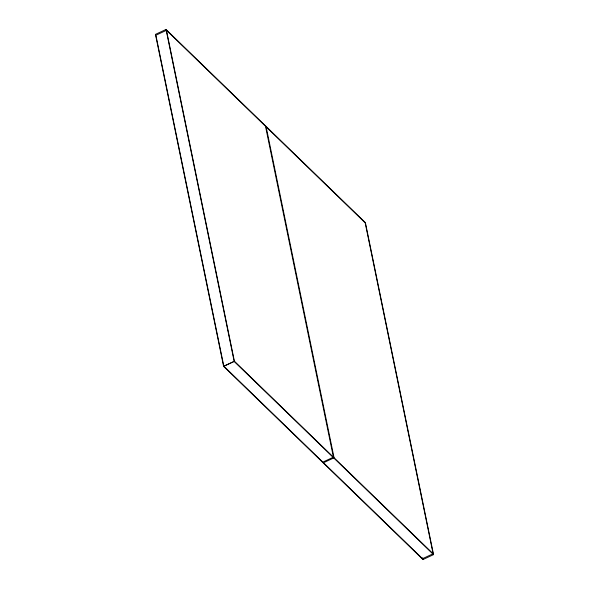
<?xml version="1.0" encoding="UTF-8"?>
<svg xmlns="http://www.w3.org/2000/svg" width="589" height="589" viewBox="0 0 589 589"><rect width="100%" height="100%" fill="white"/><g stroke="black" fill="none" stroke-linecap="round" stroke-linejoin="round"><path stroke-width="0.88" d="M166.024 29.45L155.444 34.368L223.599 366.373L422.976 559.55L433.556 554.632L365.401 222.627L166.024 29.45L234.179 361.462L433.556 554.632M166.473 30.326L155.894 35.244L223.82 366.144L322.838 462.085L333.418 457.174L265.492 126.267L166.473 30.326L234.4 361.226L333.418 457.174M223.82 366.144L234.4 361.226M223.599 366.373L234.179 361.462M334.081 457.815L323.508 462.733L422.527 558.674L433.106 553.756L365.18 222.856L266.162 126.915L334.081 457.815L433.106 553.756M422.607 557.754L422.976 559.55"/></g></svg>
